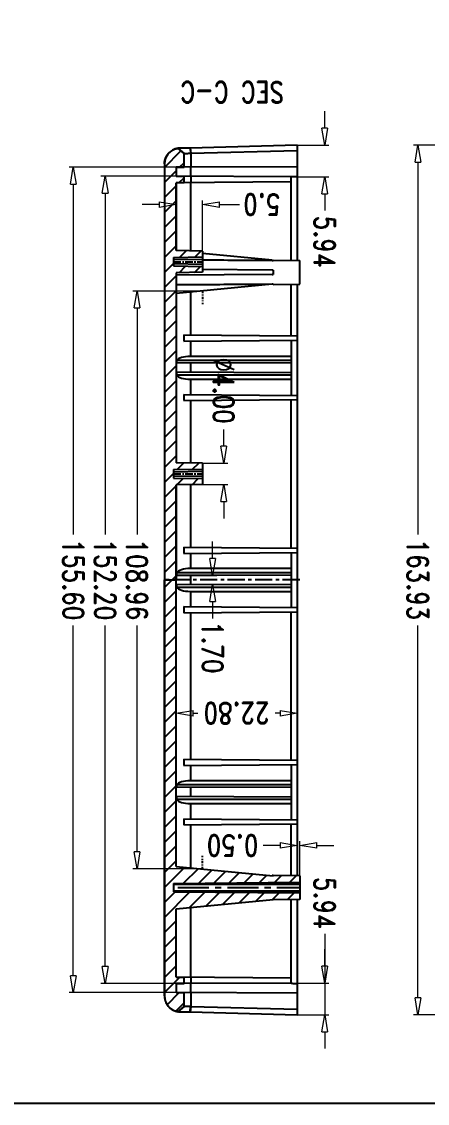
# Model space of a CAD drawing. Header units: millimetres. Extents: x 780 to 1231, y 190 to 834.
# Drawn here: x 1008 to 1084.4, y 189.9 to 393.8 of the extents above; entities that cross this region are included whole.
import ezdxf
from ezdxf.enums import TextEntityAlignment as Align

# ---------------------------------------------------------------- set-up
doc = ezdxf.new("R2010")
doc.units = ezdxf.units.MM
doc.linetypes.add('CENTER', pattern=[50.8, 31.75, -6.35, 6.35, -6.35])
doc.linetypes.add('DIVIDE', pattern=[31.75, 12.7, -6.35, 0, -6.35, 0, -6.35])
doc.layers.add('dim', color=3, linetype='Continuous', lineweight=9)
doc.layers.add('hatch', color=56, linetype='Continuous', lineweight=9)
doc.styles.add('LongTou', font='romand.shx', dxfattribs={"width": 0.8, "bigfont": 'whgdtxt.shx'})
doc.dimstyles.new('YanXiu', dxfattribs={"dimtxt": 2.5, "dimasz": 2.2, "dimexe": 1, "dimexo": 0, "dimgap": 0.66, "dimtad": 0, "dimzin": 1, "dimdsep": 46, "dimtxsty": 'LongTou', "dimblk": 'CLOSEDBLANK', "dimcen": 0, "dimclrd": 256, "dimclre": 131, "dimclrt": 42, "dimazin": 0, "dimtfac": 1, "dimtofl": 0, "dimtmove": 0, "dimatfit": 3, "dimldrblk": 'CLOSEDBLANK', "dimfxl": 1, "dimlwd": 5, "dimlwe": 5, "dimarcsym": 0})

# ---------------------------------------------------------------- blocks, each defined once
blk = doc.blocks.new('_ClosedBlank')
at = {"color": 0, "linetype": 'ByBlock', "lineweight": -2}
for p, q in [((-1, 0.167), (0, 0)), ((-1, 0.167), (-1, -0.167)), ((0, 0), (-1, -0.167))]:
    blk.add_line(p, q, dxfattribs=at)
blk = doc.blocks.new('*D361')
at = {"layer": 'Defpoints', "color": 0}
for p in [(-160.38, -103.45), (-159.88, -106.5), (-159.88, -109.15)]:
    blk.add_point(p, dxfattribs=at)
at = {"layer": 'dim', "color": 131, "lineweight": 5}
for p, q in [((-160.38, -103.45), (-160.38, -109.95)), ((-159.88, -106.5), (-159.88, -109.95))]:
    blk.add_line(p, q, dxfattribs=at)
at = {"layer": 'dim', "lineweight": 5}
for p, q in [((-163.58, -109.15), (-166.78, -109.15)), ((-156.68, -109.15), (-153.48, -109.15))]:
    blk.add_line(p, q, dxfattribs=at)
at = {"layer": 'dim', "lineweight": 5, "xscale": 3.2, "yscale": 3.2, "zscale": 3.2}
blk.add_blockref('_ClosedBlank', (-160.38, -109.15), dxfattribs=at)
at = {"layer": 'dim', "lineweight": 5, "xscale": 3.2, "yscale": 3.2, "zscale": 3.2, "rotation": 180}
blk.add_blockref('_ClosedBlank', (-159.88, -109.15), dxfattribs=at)
at = {"layer": 'dim', "color": 42, "insert": (-147.73, -109.15), "char_height": 4, "attachment_point": 5, "style": 'LongTou'}
blk.add_mtext('0.50', dxfattribs=at)
blk = doc.blocks.new('*D360')
at = {"layer": 'Defpoints', "color": 0}
for p in [(-137.17, -158.35), (-143.96, -160.05), (-137.17, -160.05)]:
    blk.add_point(p, dxfattribs=at)
at = {"layer": 'dim', "lineweight": 5}
for p, q in [((-143.96, -155.15), (-143.96, -151.95)), ((-143.96, -163.25), (-143.96, -166.45))]:
    blk.add_line(p, q, dxfattribs=at)
at = {"layer": 'dim', "color": 131, "lineweight": 5}
for p, q in [((-137.17, -158.35), (-144.76, -158.35)), ((-137.17, -160.05), (-144.76, -160.05))]:
    blk.add_line(p, q, dxfattribs=at)
at = {"layer": 'dim', "lineweight": 5, "xscale": 3.2, "yscale": 3.2, "zscale": 3.2}
for p, rotation in [((-143.96, -158.35), 270), ((-143.96, -160.05), 90)]:
    blk.add_blockref('_ClosedBlank', p, dxfattribs=dict(at, rotation=rotation))
at = {"layer": 'dim', "color": 42, "insert": (-143.96, -146.43), "char_height": 4, "attachment_point": 5, "rotation": 90, "style": 'LongTou'}
blk.add_mtext('1.70', dxfattribs=at)
blk = doc.blocks.new('*D359')
at = {"layer": 'Defpoints', "color": 0}
for p in [(-159.88, -130.28), (-137.08, -130.28), (-159.88, -134.08)]:
    blk.add_point(p, dxfattribs=at)
at = {"layer": 'dim', "color": 131, "lineweight": 5}
for p, q in [((-159.88, -130.28), (-159.88, -134.88)), ((-137.08, -130.28), (-137.08, -134.88))]:
    blk.add_line(p, q, dxfattribs=at)
at = {"layer": 'dim', "lineweight": 5}
for p, q in [((-156.68, -134.08), (-155.76, -134.08)), ((-140.28, -134.08), (-141.2, -134.08))]:
    blk.add_line(p, q, dxfattribs=at)
at = {"layer": 'dim', "lineweight": 5, "xscale": 3.2, "yscale": 3.2, "zscale": 3.2, "rotation": 180}
blk.add_blockref('_ClosedBlank', (-159.88, -134.08), dxfattribs=at)
at = {"layer": 'dim', "lineweight": 5, "xscale": 3.2, "yscale": 3.2, "zscale": 3.2}
blk.add_blockref('_ClosedBlank', (-137.08, -134.08), dxfattribs=at)
at = {"layer": 'dim', "color": 42, "insert": (-148.48, -134.08), "char_height": 4, "attachment_point": 5, "style": 'LongTou'}
blk.add_mtext('22.80', dxfattribs=at)
blk = doc.blocks.new('*D358')
at = {"layer": 'Defpoints', "color": 0}
for p in [(-165.07, -77.24), (-159.88, -77.24), (-158.73, -83.18)]:
    blk.add_point(p, dxfattribs=at)
at = {"layer": 'dim', "lineweight": 5}
for p, q in [((-165.07, -74.04), (-165.07, -70.84)), ((-165.07, -83.18), (-165.07, -77.24)), ((-165.07, -92.51), (-165.07, -83.18)), ((-165.07, -86.38), (-165.07, -89.58))]:
    blk.add_line(p, q, dxfattribs=at)
at = {"layer": 'dim', "color": 131, "lineweight": 5}
for p, q in [((-159.88, -77.24), (-165.87, -77.24)), ((-158.73, -83.18), (-165.87, -83.18))]:
    blk.add_line(p, q, dxfattribs=at)
at = {"layer": 'dim', "lineweight": 5, "xscale": 3.2, "yscale": 3.2, "zscale": 3.2}
for p, rotation in [((-165.07, -77.24), 270), ((-165.07, -83.18), 90)]:
    blk.add_blockref('_ClosedBlank', p, dxfattribs=dict(at, rotation=rotation))
at = {"layer": 'dim', "color": 42, "insert": (-165.07, -98.34), "char_height": 4, "attachment_point": 5, "rotation": 90, "style": 'LongTou'}
blk.add_mtext('5.94', dxfattribs=at)
blk = doc.blocks.new('*D357')
at = {"layer": 'Defpoints', "color": 0}
for p in [(-165.07, -235.23), (-158.73, -235.23), (-159.88, -241.17)]:
    blk.add_point(p, dxfattribs=at)
at = {"layer": 'dim', "lineweight": 5}
for p, q in [((-165.07, -232.03), (-165.07, -228.83)), ((-165.07, -244.37), (-165.07, -247.57))]:
    blk.add_line(p, q, dxfattribs=at)
at = {"layer": 'dim', "color": 131, "lineweight": 5}
for p, q in [((-158.73, -235.23), (-165.87, -235.23)), ((-159.88, -241.17), (-165.87, -241.17))]:
    blk.add_line(p, q, dxfattribs=at)
at = {"layer": 'dim', "lineweight": 5, "xscale": 3.2, "yscale": 3.2, "zscale": 3.2}
for p, rotation in [((-165.07, -235.23), 270), ((-165.07, -241.17), 90)]:
    blk.add_blockref('_ClosedBlank', p, dxfattribs=dict(at, rotation=rotation))
at = {"layer": 'dim', "color": 42, "insert": (-165.07, -223), "char_height": 4, "attachment_point": 5, "rotation": 90, "style": 'LongTou'}
blk.add_mtext('5.94', dxfattribs=at)
blk = doc.blocks.new('*D356')
at = {"layer": 'Defpoints', "color": 0}
for p in [(-142.08, -221.2), (-137.08, -221.29), (-137.08, -229.97)]:
    blk.add_point(p, dxfattribs=at)
at = {"layer": 'dim', "color": 131, "lineweight": 5}
for p, q in [((-142.08, -221.2), (-142.08, -230.77)), ((-137.08, -221.29), (-137.08, -230.77))]:
    blk.add_line(p, q, dxfattribs=at)
at = {"layer": 'dim', "lineweight": 5}
for p, q in [((-145.28, -229.97), (-149, -229.97)), ((-133.88, -229.97), (-130.68, -229.97))]:
    blk.add_line(p, q, dxfattribs=at)
at = {"layer": 'dim', "lineweight": 5, "xscale": 3.2, "yscale": 3.2, "zscale": 3.2}
blk.add_blockref('_ClosedBlank', (-142.08, -229.97), dxfattribs=at)
at = {"layer": 'dim', "lineweight": 5, "xscale": 3.2, "yscale": 3.2, "zscale": 3.2, "rotation": 180}
blk.add_blockref('_ClosedBlank', (-137.08, -229.97), dxfattribs=at)
at = {"layer": 'dim', "color": 42, "insert": (-153.23, -229.97), "char_height": 4, "attachment_point": 5, "style": 'LongTou'}
blk.add_mtext('5.0', dxfattribs=at)
blk = doc.blocks.new('*D355')
at = {"layer": 'Defpoints', "color": 0}
for p in [(-146.04, -177.2), (-142.08, -177.2), (-142.08, -181.2)]:
    blk.add_point(p, dxfattribs=at)
at = {"layer": 'dim', "lineweight": 5}
for p, q in [((-146.04, -174), (-146.04, -170.8)), ((-146.04, -184.4), (-146.04, -187.6))]:
    blk.add_line(p, q, dxfattribs=at)
at = {"layer": 'dim', "color": 131, "lineweight": 5}
for p, q in [((-142.08, -177.2), (-146.84, -177.2)), ((-142.08, -181.2), (-146.84, -181.2))]:
    blk.add_line(p, q, dxfattribs=at)
at = {"layer": 'dim', "lineweight": 5, "xscale": 3.2, "yscale": 3.2, "zscale": 3.2}
for p, rotation in [((-146.04, -177.2), 270), ((-146.04, -181.2), 90)]:
    blk.add_blockref('_ClosedBlank', p, dxfattribs=dict(at, rotation=rotation))
at = {"layer": 'dim', "color": 42, "insert": (-146.04, -194.88), "char_height": 4, "attachment_point": 5, "rotation": 90, "style": 'LongTou'}
blk.add_mtext('%%c4.00', dxfattribs=at)
blk = doc.blocks.new('*D354')
at = {"layer": 'Defpoints', "color": 0}
for p in [(-137.08, -81.4), (-137.08, -237), (-117.71, -237)]:
    blk.add_point(p, dxfattribs=at)
at = {"layer": 'dim', "color": 131, "lineweight": 5}
for p, q in [((-137.08, -81.4), (-116.91, -81.4)), ((-137.08, -237), (-116.91, -237))]:
    blk.add_line(p, q, dxfattribs=at)
at = {"layer": 'dim', "lineweight": 5}
for p, q in [((-117.71, -84.6), (-117.71, -150.63)), ((-117.71, -233.8), (-117.71, -167.77))]:
    blk.add_line(p, q, dxfattribs=at)
at = {"layer": 'dim', "lineweight": 5, "xscale": 3.2, "yscale": 3.2, "zscale": 3.2}
for p, rotation in [((-117.71, -81.4), 90), ((-117.71, -237), 270)]:
    blk.add_blockref('_ClosedBlank', p, dxfattribs=dict(at, rotation=rotation))
at = {"layer": 'dim', "color": 42, "insert": (-117.71, -159.2), "char_height": 4, "attachment_point": 5, "rotation": 90, "style": 'LongTou'}
blk.add_mtext('155.60', dxfattribs=at)
blk = doc.blocks.new('*D353')
at = {"layer": 'Defpoints', "color": 0}
for p in [(-137.08, -83.1), (-137.08, -235.3), (-123.71, -235.3)]:
    blk.add_point(p, dxfattribs=at)
at = {"layer": 'dim', "color": 131, "lineweight": 5}
for p, q in [((-137.08, -83.1), (-122.91, -83.1)), ((-137.08, -235.3), (-122.91, -235.3))]:
    blk.add_line(p, q, dxfattribs=at)
at = {"layer": 'dim', "lineweight": 5}
for p, q in [((-123.71, -86.3), (-123.71, -150.63)), ((-123.71, -232.1), (-123.71, -167.77))]:
    blk.add_line(p, q, dxfattribs=at)
at = {"layer": 'dim', "lineweight": 5, "xscale": 3.2, "yscale": 3.2, "zscale": 3.2}
for p, rotation in [((-123.71, -83.1), 90), ((-123.71, -235.3), 270)]:
    blk.add_blockref('_ClosedBlank', p, dxfattribs=dict(at, rotation=rotation))
at = {"layer": 'dim', "color": 42, "insert": (-123.71, -159.2), "char_height": 4, "attachment_point": 5, "rotation": 90, "style": 'LongTou'}
blk.add_mtext('152.20', dxfattribs=at)
blk = doc.blocks.new('*D352')
at = {"layer": 'Defpoints', "color": 0}
for p in [(-142.08, -104.72), (-142.08, -213.68), (-129.71, -213.68)]:
    blk.add_point(p, dxfattribs=at)
at = {"layer": 'dim', "color": 131, "lineweight": 5}
for p, q in [((-142.08, -104.72), (-128.91, -104.72)), ((-142.08, -213.68), (-128.91, -213.68))]:
    blk.add_line(p, q, dxfattribs=at)
at = {"layer": 'dim', "lineweight": 5}
for p, q in [((-129.71, -107.92), (-129.71, -150.63)), ((-129.71, -210.48), (-129.71, -167.77))]:
    blk.add_line(p, q, dxfattribs=at)
at = {"layer": 'dim', "lineweight": 5, "xscale": 3.2, "yscale": 3.2, "zscale": 3.2}
for p, rotation in [((-129.71, -104.72), 90), ((-129.71, -213.68), 270)]:
    blk.add_blockref('_ClosedBlank', p, dxfattribs=dict(at, rotation=rotation))
at = {"layer": 'dim', "color": 42, "insert": (-129.71, -159.2), "char_height": 4, "attachment_point": 5, "rotation": 90, "style": 'LongTou'}
blk.add_mtext('108.96', dxfattribs=at)
blk = doc.blocks.new('*D342')
at = {"layer": 'Defpoints', "color": 0}
for p in [(-210.48, -77.24), (-182.63, -77.24), (-210.48, -241.17)]:
    blk.add_point(p, dxfattribs=at)
at = {"layer": 'dim', "color": 131, "lineweight": 5}
for p, q in [((-210.48, -77.24), (-181.83, -77.24)), ((-210.48, -241.17), (-181.83, -241.17))]:
    blk.add_line(p, q, dxfattribs=at)
at = {"layer": 'dim', "lineweight": 5}
for p, q in [((-182.63, -80.44), (-182.63, -150.63)), ((-182.63, -237.97), (-182.63, -167.77))]:
    blk.add_line(p, q, dxfattribs=at)
at = {"layer": 'dim', "lineweight": 5, "xscale": 3.2, "yscale": 3.2, "zscale": 3.2}
for p, rotation in [((-182.63, -77.24), 90), ((-182.63, -241.17), 270)]:
    blk.add_blockref('_ClosedBlank', p, dxfattribs=dict(at, rotation=rotation))
at = {"layer": 'dim', "color": 42, "insert": (-182.63, -159.2), "char_height": 4, "attachment_point": 5, "rotation": 90, "style": 'LongTou'}
blk.add_mtext('163.93', dxfattribs=at)
blk = doc.blocks.new('*u464')
h = blk.add_hatch()
h.set_pattern_fill('2', color=5, scale=2, angle=45, style=0, pattern_type=0)
h.set_pattern_definition([(45, (-823.6006, -61.748), (-1.4142136, 1.4142136), [])])
edge = h.paths.add_edge_path()
edge.add_line((-29.403, 223.32), (-31.603, 223.32))
edge.add_line((-31.603, 277.32), (-31.603, 223.32))
edge.add_line((-31.603, 277.32), (-49.903, 279.082))
edge.add_line((-49.903, 279.027), (-49.903, 279.082))
edge.add_line((-54.903, 279.07), (-49.903, 279.027))
edge.add_line((-54.903, 279.07), (-54.903, 280.32))
edge.add_line((-31.103, 280.528), (-54.903, 280.32))
edge.add_line((-31.103, 280.528), (-31.103, 282.113))
edge.add_line((-31.103, 282.113), (-54.903, 282.32))
edge.add_line((-54.903, 282.32), (-54.903, 283.57))
edge.add_line((-54.903, 283.57), (-49.903, 283.614))
edge.add_line((-49.903, 283.558), (-49.903, 283.614))
edge.add_line((-31.603, 285.32), (-49.903, 283.558))
edge.add_line((-31.603, 298.22), (-31.603, 285.32))
edge.add_line((-31.603, 298.22), (-33.103, 298.233))
edge.add_line((-33.103, 299.415), (-33.103, 298.233))
edge.add_line((-31.603, 299.42), (-33.103, 299.415))
edge.add_line((-31.603, 299.42), (-31.603, 301.12))
edge.add_line((-31.603, 301.12), (-33.103, 301.125))
edge.add_line((-33.103, 303.72), (-33.103, 301.125))
edge.add_line((-33.103, 303.72), (-31.953, 304.709))
edge.add_spline(control_points=[(-29.403, 301.743), (-29.403, 303.297), (-30.417, 304.476), (-31.953, 304.709)], knot_values=[0, 0, 0, 0, 1, 1, 1, 1], weights=[1, 0.8388584, 0.8388584, 1], degree=3, periodic=0)
edge.add_line((-29.403, 301.743), (-29.403, 223.32))
edge = h.paths.add_edge_path()
edge.add_line((-29.403, 223.32), (-31.603, 223.32))
edge.add_line((-29.403, 223.32), (-31.603, 223.32))
edge = h.paths.add_edge_path()
edge.add_line((-29.403, 223.32), (-31.603, 223.32))
edge.add_line((-29.403, 144.897), (-29.403, 223.32))
edge.add_spline(control_points=[(-29.403, 144.897), (-29.403, 143.343), (-30.417, 142.164), (-31.953, 141.931)], knot_values=[0, 0, 0, 0, 1, 1, 1, 1], weights=[1, 0.8388584, 0.8388584, 1], degree=3, periodic=0)
edge.add_line((-33.103, 142.92), (-31.953, 141.931))
edge.add_line((-33.103, 145.515), (-33.103, 142.92))
edge.add_line((-31.603, 145.52), (-33.103, 145.515))
edge.add_line((-31.603, 145.52), (-31.603, 147.22))
edge.add_line((-31.603, 147.22), (-33.103, 147.225))
edge.add_line((-33.103, 148.407), (-33.103, 147.225))
edge.add_line((-31.603, 148.42), (-33.103, 148.407))
edge.add_line((-31.603, 148.42), (-31.603, 161.233))
edge.add_line((-36.603, 161.32), (-31.603, 161.233))
edge.add_line((-36.603, 161.32), (-36.603, 162.42))
edge.add_line((-31.103, 162.516), (-36.603, 162.42))
edge.add_line((-31.103, 162.516), (-31.103, 164.124))
edge.add_line((-31.103, 164.124), (-36.603, 164.22))
edge.add_line((-36.603, 164.22), (-36.603, 165.32))
edge.add_line((-36.603, 165.32), (-31.603, 165.407))
edge.add_line((-31.603, 165.407), (-31.603, 201.233))
edge.add_line((-36.603, 201.32), (-31.603, 201.233))
edge.add_line((-36.603, 201.32), (-36.603, 202.42))
edge.add_line((-31.103, 202.516), (-36.603, 202.42))
edge.add_line((-31.103, 202.516), (-31.103, 204.124))
edge.add_line((-31.103, 204.124), (-36.603, 204.22))
edge.add_line((-36.603, 204.22), (-36.603, 205.32))
edge.add_line((-36.603, 205.32), (-31.603, 205.407))
edge.add_line((-31.603, 205.407), (-31.603, 223.32))
at = {"color": 7}
for p, q in [((-54.403, 283.575), (-54.403, 305.286)), ((-34.271, 304.759), (-54.403, 305.286)), ((-54.403, 304.296), (-34.347, 303.771)), ((-34.347, 303.771), (-34.271, 304.759)), ((-34.219, 304.758), (-34.317, 303.769)), ((-33.103, 303.72), (-31.953, 304.709)), ((-31.953, 304.709), (-33.103, 303.72)), ((-34.347, 301.13), (-34.347, 303.771)), ((-33.103, 303.72), (-33.103, 301.125)), ((-33.103, 303.72), (-33.103, 301.125)), ((-54.403, 301.2), (-31.603, 301.12)), ((-34.281, 299.411), (-34.281, 301.13)), ((-31.603, 301.12), (-33.103, 301.125)), ((-31.603, 299.42), (-31.603, 301.12)), ((-31.603, 299.42), (-31.603, 301.12)), ((-29.403, 301.743), (-29.403, 223.32)), ((-29.403, 144.897), (-29.403, 301.743)), ((-53.253, 299.345), (-31.603, 299.42)), ((-53.253, 299.348), (-53.253, 283.585)), ((-53.253, 298.409), (-31.603, 298.22)), ((-34.347, 298.244), (-34.347, 299.411)), ((-34.281, 285.062), (-34.281, 298.244)), ((-31.603, 299.42), (-33.103, 299.415)), ((-33.103, 299.415), (-33.103, 298.233)), ((-33.103, 299.415), (-33.103, 298.233)), ((-31.603, 298.22), (-33.103, 298.233)), ((-31.603, 298.22), (-31.603, 285.32)), ((-31.603, 298.22), (-31.603, 285.32)), ((-54.903, 283.57), (-49.903, 283.614)), ((-54.903, 283.57), (-49.903, 283.614)), ((-54.903, 282.32), (-54.903, 283.57)), ((-54.903, 279.07), (-54.903, 283.57)), ((-31.603, 285.32), (-49.903, 283.558)), ((-31.603, 285.32), (-49.903, 283.558)), ((-49.903, 283.558), (-49.903, 283.614)), ((-49.903, 283.558), (-49.903, 283.614)), ((-31.103, 282.113), (-54.903, 282.32)), ((-31.103, 282.113), (-54.903, 282.32)), ((-31.103, 281.92), (-54.903, 281.92)), ((-31.103, 280.528), (-31.103, 282.113)), ((-31.103, 280.528), (-31.103, 282.113)), ((-54.903, 280.72), (-31.103, 280.72)), ((-31.103, 280.528), (-54.903, 280.32)), ((-31.103, 280.528), (-54.903, 280.32)), ((-54.903, 279.07), (-54.903, 280.32)), ((-54.903, 279.07), (-49.903, 279.027)), ((-54.903, 279.07), (-49.903, 279.027)), ((-54.403, 167.575), (-54.403, 279.066)), ((-53.253, 279.056), (-53.253, 269.331)), ((-31.603, 277.32), (-49.903, 279.082)), ((-49.903, 279.027), (-49.903, 279.082)), ((-49.903, 279.027), (-49.903, 279.082)), ((-31.603, 277.32), (-49.903, 279.082)), ((-49.903, 279.062), (-49.669, 279.06)), ((-34.281, 269.497), (-34.281, 277.578)), ((-31.603, 277.32), (-31.603, 223.32)), ((-31.603, 277.32), (-31.603, 205.407)), ((-33.027, 269.508), (-54.403, 269.321)), ((-33.027, 268.333), (-33.027, 269.508)), ((-33.027, 268.333), (-54.403, 268.519)), ((-53.253, 258.131), (-53.253, 268.509)), ((-34.281, 265.47), (-34.281, 268.344)), ((-34.281, 265.47), (-53.253, 265.47)), ((-31.688, 264.67), (-53.253, 264.67)), ((-53.253, 264.246), (-31.688, 264.171)), ((-34.281, 262.461), (-34.281, 264.18)), ((-31.688, 264.171), (-31.688, 264.67)), ((-53.253, 262.395), (-31.688, 262.47)), ((-53.253, 261.97), (-31.688, 261.97)), ((-53.253, 261.17), (-34.281, 261.17)), ((-34.281, 258.297), (-34.281, 261.17)), ((-31.688, 261.97), (-31.688, 262.47)), ((-33.027, 258.308), (-54.403, 258.121)), ((-33.027, 257.133), (-54.403, 257.319)), ((-53.253, 257.309), (-53.253, 229.331)), ((-34.281, 229.497), (-34.281, 257.144)), ((-33.027, 257.133), (-33.027, 258.308)), ((-33.027, 229.508), (-54.403, 229.321)), ((-33.027, 228.333), (-54.403, 228.519)), ((-53.253, 218.131), (-53.253, 228.509)), ((-33.027, 228.333), (-33.027, 229.508)), ((-34.281, 225.47), (-34.281, 228.344)), ((-34.281, 225.47), (-53.253, 225.47)), ((-31.688, 224.67), (-53.253, 224.67)), ((-31.688, 224.171), (-31.688, 224.67)), ((-53.253, 224.246), (-31.688, 224.171)), ((-53.253, 222.395), (-31.688, 222.47)), ((-34.281, 222.461), (-34.281, 224.18)), ((-31.688, 221.97), (-31.688, 222.47)), ((-29.403, 223.32), (-31.603, 223.32)), ((-29.403, 223.32), (-31.603, 223.32)), ((-29.403, 223.32), (-31.603, 223.32)), ((-29.403, 223.32), (-31.603, 223.32)), ((-31.603, 205.407), (-31.603, 223.32)), ((-29.403, 144.897), (-29.403, 223.32)), ((-53.253, 221.97), (-31.688, 221.97)), ((-53.253, 221.17), (-34.281, 221.17)), ((-34.281, 218.297), (-34.281, 221.17)), ((-33.027, 218.308), (-54.403, 218.121)), ((-33.027, 217.133), (-33.027, 218.308)), ((-33.027, 217.133), (-54.403, 217.319)), ((-53.253, 217.309), (-53.253, 189.331)), ((-34.281, 205.361), (-34.281, 217.144)), ((-36.603, 205.32), (-31.603, 205.407)), ((-36.603, 205.32), (-31.603, 205.407)), ((-36.603, 204.22), (-36.603, 205.32)), ((-36.603, 201.32), (-36.603, 205.32)), ((-31.103, 204.124), (-36.603, 204.22)), ((-31.103, 204.124), (-36.603, 204.22)), ((-31.103, 202.516), (-31.103, 204.124)), ((-31.103, 202.516), (-31.103, 204.124)), ((-36.603, 203.82), (-31.103, 203.724)), ((-31.103, 202.916), (-36.603, 202.82)), ((-31.103, 202.516), (-36.603, 202.42)), ((-31.103, 202.516), (-36.603, 202.42)), ((-36.603, 201.32), (-36.603, 202.42)), ((-36.603, 201.32), (-31.603, 201.233)), ((-36.603, 201.32), (-31.603, 201.233)), ((-34.281, 189.497), (-34.281, 201.28)), ((-31.603, 165.407), (-31.603, 201.233)), ((-31.603, 165.407), (-31.603, 201.233)), ((-33.027, 189.508), (-54.403, 189.321)), ((-33.027, 188.333), (-54.403, 188.519)), ((-53.253, 178.131), (-53.253, 188.509)), ((-34.281, 185.47), (-34.281, 188.344)), ((-33.027, 188.333), (-33.027, 189.508)), ((-34.281, 185.47), (-53.253, 185.47)), ((-31.688, 184.67), (-53.253, 184.67)), ((-53.253, 184.246), (-31.688, 184.171)), ((-34.281, 182.461), (-34.281, 184.18)), ((-31.688, 184.171), (-31.688, 184.67)), ((-53.253, 182.395), (-31.688, 182.47)), ((-53.253, 181.97), (-31.688, 181.97)), ((-31.688, 181.97), (-31.688, 182.47)), ((-53.253, 181.17), (-34.281, 181.17)), ((-34.281, 178.297), (-34.281, 181.17)), ((-33.027, 178.308), (-54.403, 178.121)), ((-33.027, 177.133), (-33.027, 178.308)), ((-33.027, 177.133), (-54.403, 177.319)), ((-53.253, 177.309), (-53.253, 167.585)), ((-34.281, 169.062), (-34.281, 177.144)), ((-49.669, 167.581), (-31.603, 169.32)), ((-49.903, 167.614), (-54.903, 167.57)), ((-54.903, 167.57), (-54.903, 163.07)), ((-49.903, 167.579), (-49.903, 167.614)), ((-49.903, 167.579), (-49.669, 167.581)), ((-49.671, 165.72), (-49.903, 165.72)), ((-49.903, 164.92), (-49.903, 165.72)), ((-49.671, 165.721), (-31.603, 165.88)), ((-36.603, 165.32), (-31.603, 165.407)), ((-36.603, 165.32), (-31.603, 165.407)), ((-36.603, 164.22), (-36.603, 165.32)), ((-36.603, 161.32), (-36.603, 165.32)), ((-49.903, 164.92), (-49.669, 164.92)), ((-49.669, 164.918), (-36.603, 164.804)), ((-31.103, 164.124), (-36.603, 164.22)), ((-31.103, 164.124), (-36.603, 164.22)), ((-36.603, 163.82), (-31.103, 163.724)), ((-31.103, 162.516), (-31.103, 164.124)), ((-31.103, 162.516), (-31.103, 164.124)), ((-49.903, 163.027), (-54.903, 163.07)), ((-54.403, 141.354), (-54.403, 163.066)), ((-53.253, 163.056), (-53.253, 147.292)), ((-49.903, 163.027), (-49.903, 163.062)), ((-49.671, 163.06), (-36.603, 161.802)), ((-31.103, 162.916), (-36.603, 162.82)), ((-31.103, 162.516), (-36.603, 162.42)), ((-31.103, 162.516), (-36.603, 162.42)), ((-36.603, 161.32), (-36.603, 162.42)), ((-36.603, 161.32), (-31.603, 161.233)), ((-36.603, 161.32), (-31.603, 161.233)), ((-34.281, 148.397), (-34.281, 161.28)), ((-31.603, 148.42), (-31.603, 161.233)), ((-31.603, 161.233), (-31.603, 148.42)), ((-53.253, 147.281), (-54.403, 147.22)), ((-53.253, 148.231), (-31.603, 148.42)), ((-53.253, 147.296), (-31.603, 147.22)), ((-34.347, 147.23), (-34.347, 148.396)), ((-34.281, 145.511), (-34.281, 147.23)), ((-31.603, 148.42), (-33.103, 148.407)), ((-33.103, 148.407), (-33.103, 147.225)), ((-33.103, 148.407), (-33.103, 147.225)), ((-31.603, 147.22), (-33.103, 147.225)), ((-31.603, 145.52), (-31.603, 147.22)), ((-31.603, 145.52), (-31.603, 147.22)), ((-54.403, 145.441), (-31.603, 145.52)), ((-34.347, 142.87), (-34.347, 145.511)), ((-31.603, 145.52), (-33.103, 145.515)), ((-33.103, 145.515), (-33.103, 142.92)), ((-33.103, 145.515), (-33.103, 142.92)), ((-34.347, 142.87), (-54.403, 142.345)), ((-34.317, 142.871), (-34.347, 142.87)), ((-34.271, 141.882), (-34.347, 142.87)), ((-34.219, 141.883), (-34.317, 142.871)), ((-33.103, 142.92), (-31.953, 141.931)), ((-31.953, 141.931), (-33.103, 142.92)), ((-54.403, 141.354), (-34.271, 141.882))]:
    blk.add_line(p, q, dxfattribs=at)
at = {"color": 1, "linetype": 'CENTER', "ltscale": 0.183663}
blk.add_line((-31.946, 281.32), (-54.903, 281.32), dxfattribs=at)
at = {"color": 2, "linetype": 'DIVIDE', "ltscale": 0.03}
for p, q in [((-36.603, 277.802), (-36.603, 275.302)), ((-36.603, 168.839), (-36.603, 171.339))]:
    blk.add_line(p, q, dxfattribs=at)
at = {"color": 1, "linetype": 'CENTER', "ltscale": 0.102}
blk.add_line((-54.903, 223.32), (-29.403, 223.32), dxfattribs=at)
at = {"color": 1, "linetype": 'CENTER', "ltscale": 0.044}
for p, q in [((-31.103, 203.32), (-36.603, 203.32)), ((-31.103, 163.32), (-36.603, 163.32))]:
    blk.add_line(p, q, dxfattribs=at)
at = {"color": 7}
for centre, radius, start, end in [((-33.956, 316.922), 12.167, 268.51784, 268.76169), ((-32.403, 301.743), 3, 359.99991, 81.37227), ((-34.189, 307.149), 3.382, 267.32828, 267.82436), ((-32.403, 144.897), 3, 278.62773, 0), ((-33.942, 129.12), 12.766, 91.24403, 91.47644)]:
    blk.add_arc(centre, radius, start, end, dxfattribs=at)
for centre, major_axis, start_param, end_param in [((-34.403, 264.35), (2.8, 0.058), 0.2378247, 1.5188693), ((-34.403, 262.29), (2.8, -0.058), -1.5188693, -0.2378247), ((-34.403, 224.35), (2.8, 0.058), 0.2378247, 1.5188693), ((-34.403, 222.29), (2.8, -0.058), -1.5188693, -0.2378247), ((-34.403, 184.35), (2.8, 0.058), 0.2378247, 1.5188693), ((-34.403, 182.29), (2.8, -0.058), -1.5188693, -0.2378247)]:
    blk.add_ellipse(centre, major_axis=major_axis, ratio=0.3994746, start_param=start_param, end_param=end_param, dxfattribs=at)
for points, start_tangent, end_tangent in [([(-31.953, 304.709), (-32.061, 304.711), (-32.376, 304.718), (-32.872, 304.729), (-33.505, 304.742), (-34.219, 304.758)], (0.9878921, -0.1551422), (-0.999769, 0.0214938)), ([(-29.403, 301.743), (-29.404, 301.774), (-29.404, 301.804), (-29.405, 301.835), (-29.406, 301.866), (-29.407, 301.897), (-29.409, 301.928), (-29.411, 301.96), (-29.414, 301.991), (-29.416, 302.022), (-29.42, 302.054), (-29.423, 302.085), (-29.427, 302.117), (-29.431, 302.148), (-29.435, 302.18), (-29.44, 302.212), (-29.446, 302.244), (-29.451, 302.276), (-29.457, 302.307), (-29.463, 302.339), (-29.47, 302.371), (-29.477, 302.403), (-29.484, 302.435), (-29.492, 302.467), (-29.5, 302.499), (-29.509, 302.531), (-29.518, 302.563), (-29.527, 302.595), (-29.536, 302.626), (-29.546, 302.658), (-29.557, 302.69), (-29.568, 302.722), (-29.579, 302.753), (-29.59, 302.785), (-29.602, 302.817), (-29.614, 302.848), (-29.627, 302.879), (-29.64, 302.911), (-29.653, 302.942), (-29.667, 302.973), (-29.681, 303.004), (-29.696, 303.035), (-29.711, 303.066), (-29.726, 303.096), (-29.742, 303.127), (-29.758, 303.157), (-29.774, 303.187), (-29.791, 303.217), (-29.808, 303.247), (-29.825, 303.277), (-29.843, 303.307), (-29.861, 303.336), (-29.88, 303.365), (-29.899, 303.394), (-29.918, 303.423), (-29.938, 303.452), (-29.957, 303.48), (-29.978, 303.508), (-29.998, 303.536), (-30.019, 303.564), (-30.04, 303.591), (-30.062, 303.619), (-30.084, 303.646), (-30.106, 303.672), (-30.129, 303.699), (-30.151, 303.725), (-30.175, 303.751), (-30.198, 303.777), (-30.222, 303.802), (-30.246, 303.827), (-30.27, 303.852), (-30.294, 303.877), (-30.319, 303.901), (-30.344, 303.925), (-30.37, 303.948), (-30.395, 303.972), (-30.421, 303.995), (-30.447, 304.018), (-30.473, 304.04), (-30.5, 304.062), (-30.527, 304.084), (-30.554, 304.105), (-30.581, 304.126), (-30.608, 304.147), (-30.636, 304.167), (-30.664, 304.187), (-30.692, 304.207), (-30.72, 304.226), (-30.748, 304.245), (-30.777, 304.264), (-30.806, 304.282), (-30.834, 304.3), (-30.863, 304.318), (-30.893, 304.335), (-30.922, 304.352), (-30.951, 304.368), (-30.981, 304.384), (-31.01, 304.4), (-31.04, 304.415), (-31.07, 304.43), (-31.1, 304.445), (-31.13, 304.459), (-31.16, 304.473), (-31.19, 304.487), (-31.221, 304.5), (-31.251, 304.513), (-31.281, 304.525), (-31.312, 304.537), (-31.342, 304.549), (-31.373, 304.561), (-31.404, 304.572), (-31.434, 304.582), (-31.465, 304.592), (-31.495, 304.602), (-31.526, 304.612), (-31.557, 304.621), (-31.587, 304.63), (-31.618, 304.638), (-31.649, 304.647), (-31.679, 304.654), (-31.71, 304.662), (-31.741, 304.669), (-31.771, 304.676), (-31.802, 304.682), (-31.832, 304.688), (-31.863, 304.694), (-31.893, 304.699), (-31.923, 304.704), (-31.953, 304.709)], (0, 1), (-0.988686, 0.15)), ([(-34.317, 303.769), (-33.934, 303.754), (-33.593, 303.74), (-33.332, 303.73), (-33.162, 303.723), (-33.103, 303.72)], (0.9991427, -0.0413982), (0, 1)), ([(-53.253, 299.352), (-53.637, 299.374), (-54.02, 299.398), (-54.403, 299.42)], (-0.9986295, 0.052336), (-0.9986295, 0.052336)), ([(-49.671, 283.58), (-49.747, 283.58), (-49.825, 283.58), (-49.903, 283.579)], (-0.9999607, -0.0088631), (-0.9999607, -0.0088623)), ([(-49.669, 167.581), (-43.632, 167.624), (-37.61, 167.667), (-31.603, 167.709)], (0.9999732, 0.0073165), (0.9999761, 0.0069182)), ([(-49.671, 163.06), (-49.747, 163.061), (-49.825, 163.061), (-49.903, 163.062)], (-0.9999607, 0.0088631), (-0.9999607, 0.0088623)), ([(-36.602, 162.966), (-37.611, 162.974), (-43.634, 163.016), (-49.671, 163.06)], (-0.9999754, 0.0070196), (-0.9999733, 0.0073131)), ([(-29.403, 144.897), (-29.404, 144.867), (-29.404, 144.836), (-29.405, 144.805), (-29.406, 144.774), (-29.407, 144.743), (-29.409, 144.712), (-29.411, 144.681), (-29.414, 144.65), (-29.416, 144.618), (-29.42, 144.587), (-29.423, 144.555), (-29.427, 144.524), (-29.431, 144.492), (-29.435, 144.46), (-29.44, 144.428), (-29.446, 144.397), (-29.451, 144.365), (-29.457, 144.333), (-29.463, 144.301), (-29.47, 144.269), (-29.477, 144.237), (-29.484, 144.205), (-29.492, 144.173), (-29.5, 144.141), (-29.509, 144.11), (-29.518, 144.078), (-29.527, 144.046), (-29.536, 144.014), (-29.546, 143.982), (-29.557, 143.95), (-29.568, 143.919), (-29.579, 143.887), (-29.59, 143.855), (-29.602, 143.824), (-29.614, 143.792), (-29.627, 143.761), (-29.64, 143.73), (-29.653, 143.698), (-29.667, 143.667), (-29.681, 143.636), (-29.696, 143.605), (-29.711, 143.575), (-29.726, 143.544), (-29.742, 143.514), (-29.758, 143.483), (-29.774, 143.453), (-29.791, 143.423), (-29.808, 143.393), (-29.825, 143.363), (-29.843, 143.334), (-29.861, 143.304), (-29.88, 143.275), (-29.899, 143.246), (-29.918, 143.217), (-29.938, 143.189), (-29.957, 143.16), (-29.978, 143.132), (-29.998, 143.104), (-30.019, 143.077), (-30.04, 143.049), (-30.062, 143.022), (-30.084, 142.995), (-30.106, 142.968), (-30.129, 142.942), (-30.151, 142.915), (-30.175, 142.889), (-30.198, 142.864), (-30.222, 142.838), (-30.246, 142.813), (-30.27, 142.788), (-30.294, 142.764), (-30.319, 142.74), (-30.344, 142.716), (-30.37, 142.692), (-30.395, 142.669), (-30.421, 142.646), (-30.447, 142.623), (-30.473, 142.601), (-30.5, 142.578), (-30.527, 142.557), (-30.554, 142.535), (-30.581, 142.514), (-30.608, 142.494), (-30.636, 142.473), (-30.664, 142.453), (-30.692, 142.433), (-30.72, 142.414), (-30.748, 142.395), (-30.777, 142.377), (-30.806, 142.358), (-30.834, 142.34), (-30.863, 142.323), (-30.893, 142.306), (-30.922, 142.289), (-30.951, 142.272), (-30.981, 142.256), (-31.01, 142.24), (-31.04, 142.225), (-31.07, 142.21), (-31.1, 142.195), (-31.13, 142.181), (-31.16, 142.167), (-31.19, 142.154), (-31.221, 142.14), (-31.251, 142.128), (-31.281, 142.115), (-31.312, 142.103), (-31.342, 142.091), (-31.373, 142.08), (-31.404, 142.069), (-31.434, 142.058), (-31.465, 142.048), (-31.495, 142.038), (-31.526, 142.028), (-31.557, 142.019), (-31.587, 142.01), (-31.618, 142.002), (-31.649, 141.994), (-31.679, 141.986), (-31.71, 141.979), (-31.741, 141.971), (-31.771, 141.965), (-31.802, 141.958), (-31.832, 141.952), (-31.863, 141.946), (-31.893, 141.941), (-31.923, 141.936), (-31.953, 141.931)], (0, -1), (-0.988686, -0.15)), ([(-33.103, 142.92), (-33.163, 142.918), (-33.336, 142.911), (-33.598, 142.9), (-33.937, 142.886), (-34.317, 142.871)], (0, 1), (-0.9991427, -0.0413982)), ([(-34.219, 141.883), (-33.505, 141.898), (-32.872, 141.912), (-32.376, 141.922), (-32.061, 141.929), (-31.953, 141.931)], (0.999769, 0.021494), (-0.9878922, -0.1551422))]:
    blk.add_spline(points, degree=3, dxfattribs=dict(at, start_tangent=start_tangent, end_tangent=end_tangent))
at = {"layer": 'Defpoints'}
blk.add_lwpolyline([(-225.168, 321.999), (0, 321.999), (0, 0), (-225.168, 0)], close=True, dxfattribs=at)
at = {"layer": 'hatch', "color": 6, "style": 'LongTou', "width": 0.8}
blk.add_text('SEC C-C', height=4, dxfattribs=at).set_placement((-42.153, 131.354), align=Align.MIDDLE)
at = {"layer": 'dim'}
for base, p1, p2, override, picture, middle in [((-59.593, 305.286), (-53.253, 299.345), (-54.403, 305.286), {"dimtxt": 4, "dimasz": 3.2, "dimexe": 0.7996, "dimgap": 0.7996, "dimtmove": 1}, '*D358', (-59.593, 284.179)), ((-38.48, 222.47), (-31.688, 224.171), (-31.688, 222.47), {"dimtxt": 4, "dimasz": 3.2, "dimexe": 0.7996, "dimgap": 0.7996}, '*D360', (-38.48, 236.094))]:
    dim = blk.add_linear_dim(base=base, p1=p1, p2=p2, angle=90, dimstyle='YanXiu', override=override, dxfattribs=at)
    dim.commit()
    dim.dimension.update_dxf_attribs({"geometry": picture, "text_midpoint": middle, "dimtype": 128, "insert": (105.477, 382.522)})
for base, p1, p2, picture, middle in [((-77.154, 305.286), (-105, 141.354), (-105, 305.286), '*D342', (-77.154, 223.32)), ((-12.236, 145.52), (-31.603, 301.12), (-31.603, 145.52), '*D354', (-12.236, 223.32)), ((-18.236, 147.22), (-31.603, 299.42), (-31.603, 147.22), '*D353', (-18.236, 223.32)), ((-24.236, 168.839), (-36.603, 277.802), (-36.603, 168.839), '*D352', (-24.236, 223.32)), ((-59.593, 147.296), (-54.403, 141.354), (-53.253, 147.296), '*D357', (-59.593, 159.524))]:
    dim = blk.add_linear_dim(base=base, p1=p1, p2=p2, angle=90, dimstyle='YanXiu', override={"dimtxt": 4, "dimasz": 3.2, "dimexe": 0.7996, "dimgap": 0.7996}, dxfattribs=at)
    dim.commit()
    dim.dimension.update_dxf_attribs({"geometry": picture, "text_midpoint": middle, "insert": (105.477, 382.522)})
for base, p1, p2, picture, middle in [((-54.403, 273.374), (-54.903, 279.07), (-54.403, 276.02), '*D361', (-42.251, 273.374)), ((-54.403, 248.439), (-31.603, 252.245), (-54.403, 252.245), '*D359', (-43.003, 248.439))]:
    dim = blk.add_linear_dim(base=base, p1=p1, p2=p2, dimstyle='YanXiu', override={"dimtxt": 4, "dimasz": 3.2, "dimexe": 0.7996, "dimgap": 0.7996}, dxfattribs=at)
    dim.commit()
    dim.dimension.update_dxf_attribs({"geometry": picture, "text_midpoint": middle, "insert": (105.477, 382.522)})
dim = blk.add_linear_dim(base=(-40.561, 205.32), p1=(-36.603, 201.32), p2=(-36.603, 205.32), angle=90, text='%%c<>', dimstyle='YanXiu', override={"dimtxt": 4, "dimasz": 3.2, "dimexe": 0.7996, "dimgap": 0.7996}, dxfattribs=at)
dim.commit()
dim.dimension.update_dxf_attribs({"geometry": '*D355', "text_midpoint": (-40.561, 187.644), "dimtype": 128, "insert": (105.477, 382.522)})
dim = blk.add_linear_dim(base=(-31.603, 152.548), p1=(-36.603, 161.32), p2=(-31.603, 161.233), dimstyle='YanXiu', override={"dimtxt": 4, "dimasz": 3.2, "dimexe": 0.7996, "dimgap": 0.7996, "dimdec": 1}, dxfattribs=at)
dim.commit()
dim.dimension.update_dxf_attribs({"geometry": '*D356', "text_midpoint": (-47.755, 152.548), "dimtype": 128, "insert": (105.477, 382.522)})

msp = doc.modelspace()

# ---------------------------------------------------------------- block references
at = {"rotation": 180}
msp.add_blockref('*u464', (1005.47, 511.89), dxfattribs=at)

doc.saveas('drawing.dxf')
